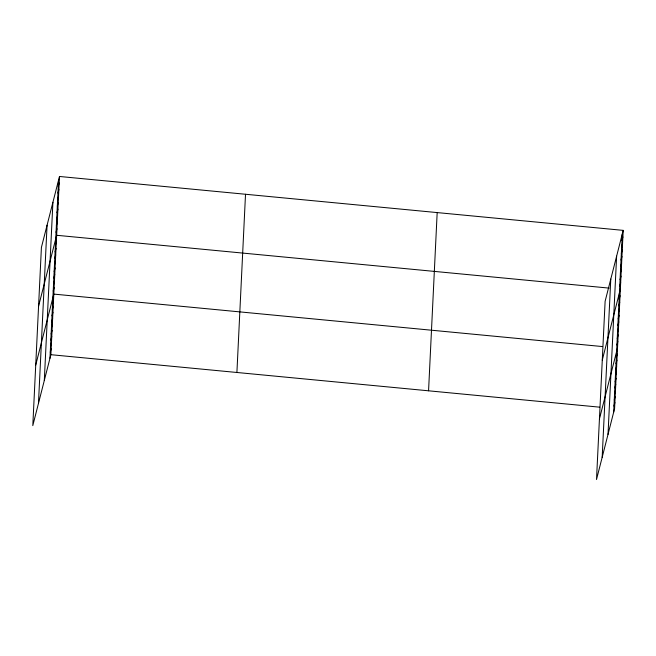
<?xml version="1.0" encoding="UTF-8"?>
<svg xmlns="http://www.w3.org/2000/svg" width="656" height="656" viewBox="0 0 656 656"><rect width="100%" height="100%" fill="white"/><g stroke="black" fill="none" stroke-linecap="round" stroke-linejoin="round"><path stroke-width="0.98" d="M38.466 403.391L47.076 225.172M44.305 380.488L52.915 202.269M49.971 358.258L58.581 180.039M59.491 176.472L41.41 247.41L32.8 425.629L50.881 354.691L59.491 176.472L623.2 230.371L614.59 408.59L596.509 479.528L605.119 301.309L623.2 230.371M236.906 372.477L245.516 194.258M428.565 390.804L437.175 212.585M602.175 457.298L610.785 279.071M608.014 434.387L616.624 256.168M613.68 412.157L622.29 233.938M58.269 186.575L59.179 183.008M57.949 193.11L58.86 189.543M57.638 199.637L58.548 196.078M57.318 206.173L58.228 202.614M57.006 212.708L57.917 209.149M56.687 219.243L57.597 215.685M56.375 225.779L57.285 222.22M56.055 232.314L56.965 228.755M38.573 306.221L56.654 235.283L609.194 288.115M55.424 245.385L56.334 241.818M55.112 251.92L56.022 248.353M54.792 258.456L55.703 254.889M54.481 264.991L55.391 261.424M54.161 271.527L55.071 267.96M53.849 278.062L54.76 274.495M53.53 284.589L54.44 281.03M53.218 291.125L54.128 287.566M35.727 365.031L53.808 294.101L602.634 346.573M52.611 303.72L53.513 300.161M52.316 309.78L53.226 306.221M52.021 315.839L52.931 312.281M51.726 321.899L52.636 318.34M51.439 327.959L52.349 324.4M51.143 334.019L52.054 330.452M50.848 340.079L51.758 336.512M50.561 346.138L51.463 342.571M50.266 352.198L51.176 348.631M621.978 240.473L622.88 236.906M621.658 247.009L622.569 243.442M621.347 253.544L622.249 249.977M621.027 260.071L621.937 256.512M620.715 266.607L621.617 263.048M620.396 273.142L621.306 269.583M620.084 279.677L620.986 276.119M619.764 286.213L620.674 282.654M602.274 360.119L620.355 289.189M619.133 299.284L620.043 295.717M618.821 305.819L619.723 302.252M618.501 312.354L619.412 308.787M618.19 318.89L619.092 315.323M617.87 325.425L618.78 321.858M617.558 331.961L618.46 328.394M617.239 338.496L618.149 334.929M616.927 345.023L617.829 341.464M599.436 418.93L617.517 348M616.312 357.618L617.222 354.06M616.025 363.678L616.927 360.119M615.73 369.738L616.64 366.179M615.435 375.798L616.345 372.239M615.139 381.858L616.05 378.299M614.852 387.917L615.763 384.359M614.557 393.977L615.467 390.418M614.262 400.037L615.172 396.478M613.975 406.097L614.877 402.53M50.881 354.691L599.707 407.171"/></g></svg>
